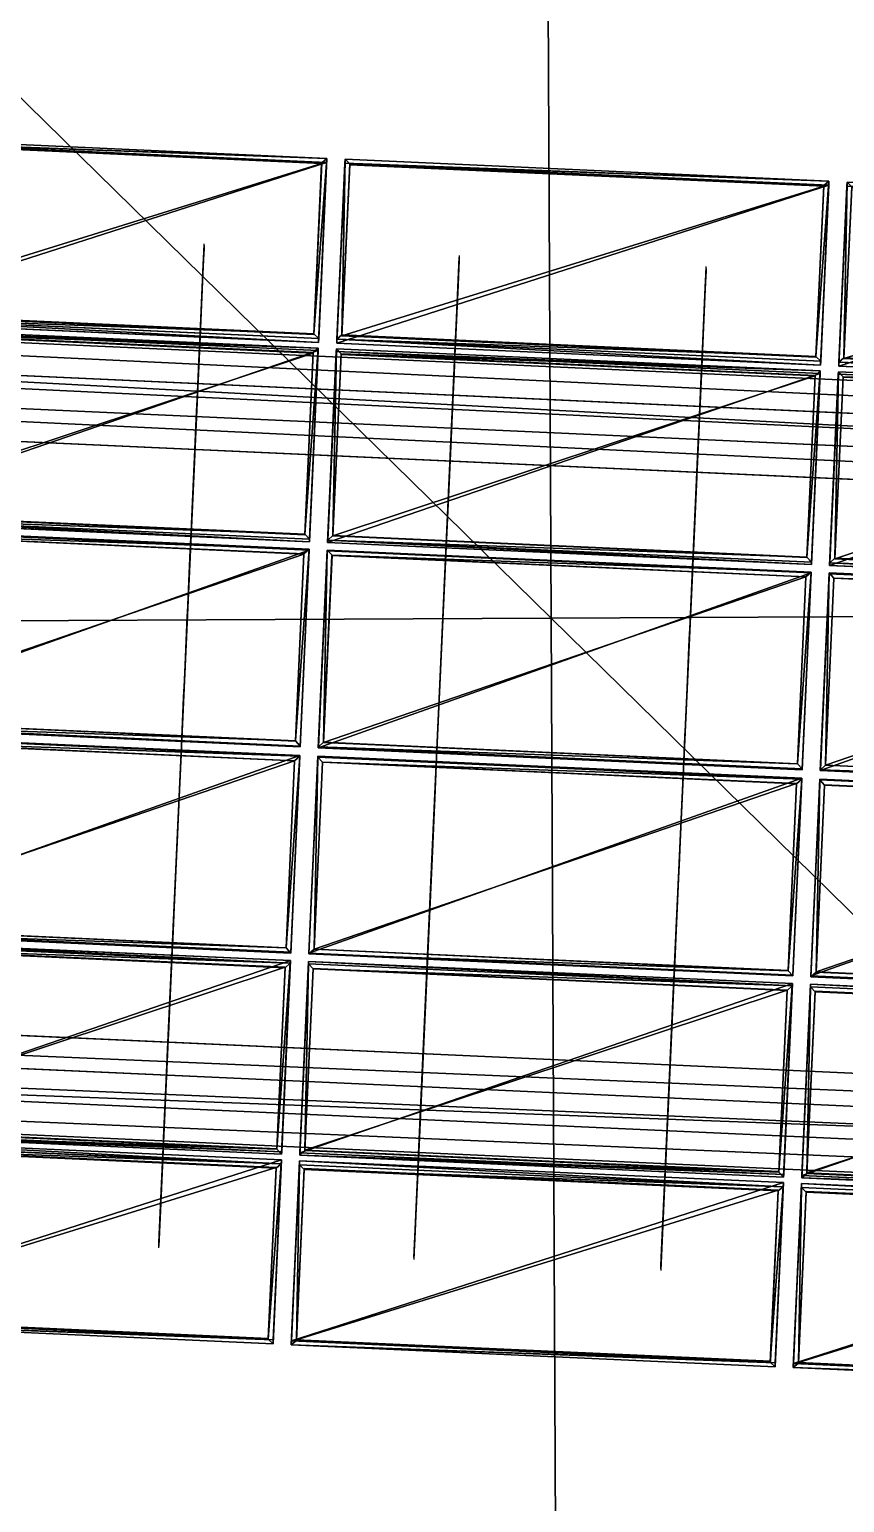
# Model space of a CAD drawing. Extents: x -372 to 678, y -263 to 741.
# Drawn here: x -72.09 to -67.96, y 69.81 to 77.26 of the extents above; entities that cross this region are included whole.
import ezdxf

# ---------------------------------------------------------------- set-up
doc = ezdxf.new("R2010")
doc.units = 0
doc.header["$LTSCALE"] = 0.0254
doc.layers.get('0').update_dxf_attribs({"linetype": 'CONTINUOUS'})
doc.layers.add('LOCATION_SNAPSHOT', color=144, linetype='CONTINUOUS')
doc.layers.add('LOCATION_TERRAIN', color=36, linetype='CONTINUOUS')

# ---------------------------------------------------------------- blocks, each defined once
blk = doc.blocks.new('LOCATION_SNAPSHOT')
at = {"color": 8}
mesh = blk.add_polyface(dxfattribs=at)
corners = [(-369.3084, -262.9446), (369.3059, 262.9472), (-371.8207, 259.3767), (371.8242, -259.3771)]
mesh.append_faces([[corners[k] for k in face] for face in [(0, 1, 2), (1, 0, 3)]], dxfattribs={"vtx0": -1, "color": 8})
blk = doc.blocks.new('LOCATION_TERRAIN')
at = {"color": 8}
mesh = blk.add_polyface(dxfattribs=at)
corners = [(-69.4476, 74.2843, -6.273), (-69.5075, 86.7206, -6.6019), (-82.069, 86.6601, -6.9318)]
mesh.append_faces([[corners[k] for k in face] for face in [(0, 1, 2)]], dxfattribs={"color": 8})
mesh = blk.add_polyface(dxfattribs=at)
corners = [(-56.8861, 74.3448, -5.9795), (-56.946, 86.781, -6.4312), (-69.5075, 86.7206, -6.6019)]
mesh.append_faces([[corners[k] for k in face] for face in [(0, 1, 2)]], dxfattribs={"color": 8})
mesh = blk.add_polyface(dxfattribs=at)
corners = [(-56.8861, 74.3448, -5.9795), (-69.5075, 86.7206, -6.6019), (-69.4476, 74.2843, -6.273)]
mesh.append_faces([[corners[k] for k in face] for face in [(0, 1, 2)]], dxfattribs={"color": 8})
mesh = blk.add_polyface(dxfattribs=at)
corners = [(-69.4476, 74.2843, -6.273), (-82.069, 86.6601, -6.9318), (-82.0091, 74.2238, -6.603)]
mesh.append_faces([[corners[k] for k in face] for face in [(0, 1, 2)]], dxfattribs={"color": 8})
mesh = blk.add_polyface(dxfattribs=at)
corners = [(-69.3877, 61.8481, -6.2227), (-69.4476, 74.2843, -6.273), (-82.0091, 74.2238, -6.603)]
mesh.append_faces([[corners[k] for k in face] for face in [(0, 1, 2)]], dxfattribs={"color": 8})
mesh = blk.add_polyface(dxfattribs=at)
corners = [(-56.8262, 61.9085, -5.7877), (-56.8861, 74.3448, -5.9795), (-69.4476, 74.2843, -6.273)]
mesh.append_faces([[corners[k] for k in face] for face in [(0, 1, 2)]], dxfattribs={"color": 8})
mesh = blk.add_polyface(dxfattribs=at)
corners = [(-56.8262, 61.9085, -5.7877), (-69.4476, 74.2843, -6.273), (-69.3877, 61.8481, -6.2227)]
mesh.append_faces([[corners[k] for k in face] for face in [(0, 1, 2)]], dxfattribs={"color": 8})
mesh = blk.add_polyface(dxfattribs=at)
corners = [(-69.3877, 61.8481, -6.2227), (-82.0091, 74.2238, -6.603), (-81.9492, 61.7876, -6.6289)]
mesh.append_faces([[corners[k] for k in face] for face in [(0, 1, 2)]], dxfattribs={"color": 8})
blk = doc.blocks.new('GROUP_58')
at = {"color": 0}
for p, q in [((63.5636, 0.25, -0.25), (0, 0.25, -0.25)), ((63.5636, 0.25, 0.25), (0, 0.25, 0.25)), ((63.5636, 0.25, 0.25), (0, 0.25, 0.25)), ((63.5636, 0.25, -0.25), (0, 0.25, -0.25)), ((63.5636, 0.0833, -0.25), (0, 0.0833, -0.25)), ((63.5636, 0.0833, -0.25), (0, 0.0833, -0.25)), ((63.5636, 0.0833), (0, 0.0833)), ((63.5636, 0.0833), (0, 0.0833)), ((63.5636, -0.0833), (0, -0.0833)), ((63.5636, -0.0833), (0, -0.0833)), ((63.5636, -0.0833, -0.25), (0, -0.0833, -0.25)), ((63.5636, -0.0833, -0.25), (0, -0.0833, -0.25)), ((63.5636, -0.25, -0.25), (0, -0.25, -0.25)), ((63.5636, -0.25, -0.25), (0, -0.25, -0.25)), ((63.5636, -0.25, 0.25), (0, -0.25, 0.25)), ((63.5636, -0.25, 0.25), (0, -0.25, 0.25))]:
    blk.add_line(p, q, dxfattribs=at)
mesh = blk.add_polyface(dxfattribs=at)
corners = [(0, 0.25, -0.25), (63.5636, 0.0833, -0.25), (0, 0.0833, -0.25), (63.5636, 0.25, -0.25)]
mesh.append_faces([[corners[k] for k in face] for face in [(0, 1, 2), (1, 0, 3)]], dxfattribs={"vtx0": -1, "color": 0})
mesh = blk.add_polyface(dxfattribs=at)
corners = [(63.5636, -0.25, 0.25), (0, 0.25, 0.25), (0, -0.25, 0.25), (63.5636, 0.25, 0.25)]
mesh.append_faces([[corners[k] for k in face] for face in [(0, 1, 2), (1, 0, 3)]], dxfattribs={"vtx0": -1, "color": 0})
mesh = blk.add_polyface(dxfattribs=at)
corners = [(0, 0.25, 0.25), (63.5636, 0.25, -0.25), (0, 0.25, -0.25), (63.5636, 0.25, 0.25)]
mesh.append_faces([[corners[k] for k in face] for face in [(0, 1, 2), (1, 0, 3)]], dxfattribs={"vtx0": -1, "color": 0})
mesh = blk.add_polyface(dxfattribs=at)
corners = [(63.5636, 0.0833), (0, 0.0833, -0.25), (63.5636, 0.0833, -0.25), (0, 0.0833)]
mesh.append_faces([[corners[k] for k in face] for face in [(0, 1, 2), (1, 0, 3)]], dxfattribs={"vtx0": -1, "color": 0})
mesh = blk.add_polyface(dxfattribs=at)
corners = [(0, 0.0833), (63.5636, -0.0833), (0, -0.0833), (63.5636, 0.0833)]
mesh.append_faces([[corners[k] for k in face] for face in [(0, 1, 2), (1, 0, 3)]], dxfattribs={"vtx0": -1, "color": 0})
mesh = blk.add_polyface(dxfattribs=at)
corners = [(0, -0.0833), (63.5636, -0.0833, -0.25), (0, -0.0833, -0.25), (63.5636, -0.0833)]
mesh.append_faces([[corners[k] for k in face] for face in [(0, 1, 2), (1, 0, 3)]], dxfattribs={"vtx0": -1, "color": 0})
mesh = blk.add_polyface(dxfattribs=at)
corners = [(0, -0.0833, -0.25), (63.5636, -0.25, -0.25), (0, -0.25, -0.25), (63.5636, -0.0833, -0.25)]
mesh.append_faces([[corners[k] for k in face] for face in [(0, 1, 2), (1, 0, 3)]], dxfattribs={"vtx0": -1, "color": 0})
mesh = blk.add_polyface(dxfattribs=at)
corners = [(63.5636, -0.25, 0.25), (0, -0.25, -0.25), (63.5636, -0.25, -0.25), (0, -0.25, 0.25)]
mesh.append_faces([[corners[k] for k in face] for face in [(0, 1, 2), (1, 0, 3)]], dxfattribs={"vtx0": -1, "color": 0})
blk = doc.blocks.new('GROUP60_24')
at = {"color": 9}
blk.add_blockref('GROUP_58', (0, 0), dxfattribs=at)
blk = doc.blocks.new('GROUP59_5')
at = {"color": 0}
blk.add_blockref('GROUP60_24', (0, 0), dxfattribs=at)
blk = doc.blocks.new('GROUP_88')
at = {"color": 0}
for p, q in [((63.5636, 0.25, -0.25), (0, 0.25, -0.25)), ((63.5636, 0.25, 0.25), (0, 0.25, 0.25)), ((63.5636, 0.25, 0.25), (0, 0.25, 0.25)), ((63.5636, 0.25, -0.25), (0, 0.25, -0.25)), ((63.5636, 0.0833, -0.25), (0, 0.0833, -0.25)), ((63.5636, 0.0833, -0.25), (0, 0.0833, -0.25)), ((63.5636, 0.0833), (0, 0.0833)), ((63.5636, 0.0833), (0, 0.0833)), ((63.5636, -0.0833), (0, -0.0833)), ((63.5636, -0.0833), (0, -0.0833)), ((63.5636, -0.0833, -0.25), (0, -0.0833, -0.25)), ((63.5636, -0.0833, -0.25), (0, -0.0833, -0.25)), ((63.5636, -0.25, -0.25), (0, -0.25, -0.25)), ((63.5636, -0.25, -0.25), (0, -0.25, -0.25)), ((63.5636, -0.25, 0.25), (0, -0.25, 0.25)), ((63.5636, -0.25, 0.25), (0, -0.25, 0.25))]:
    blk.add_line(p, q, dxfattribs=at)
mesh = blk.add_polyface(dxfattribs=at)
corners = [(63.5636, 0.25, -0.25), (0, 0.0833, -0.25), (0, 0.25, -0.25), (63.5636, 0.0833, -0.25)]
mesh.append_faces([[corners[k] for k in face] for face in [(0, 1, 2), (1, 0, 3)]], dxfattribs={"vtx0": -1, "color": 0})
mesh = blk.add_polyface(dxfattribs=at)
corners = [(0, -0.25, 0.25), (63.5636, 0.25, 0.25), (0, 0.25, 0.25), (63.5636, -0.25, 0.25)]
mesh.append_faces([[corners[k] for k in face] for face in [(0, 1, 2), (1, 0, 3)]], dxfattribs={"vtx0": -1, "color": 0})
mesh = blk.add_polyface(dxfattribs=at)
corners = [(0, 0.25, 0.25), (63.5636, 0.25, -0.25), (0, 0.25, -0.25), (63.5636, 0.25, 0.25)]
mesh.append_faces([[corners[k] for k in face] for face in [(0, 1, 2), (1, 0, 3)]], dxfattribs={"vtx0": -1, "color": 0})
mesh = blk.add_polyface(dxfattribs=at)
corners = [(63.5636, 0.0833), (0, 0.0833, -0.25), (63.5636, 0.0833, -0.25), (0, 0.0833)]
mesh.append_faces([[corners[k] for k in face] for face in [(0, 1, 2), (1, 0, 3)]], dxfattribs={"vtx0": -1, "color": 0})
mesh = blk.add_polyface(dxfattribs=at)
corners = [(63.5636, 0.0833), (0, -0.0833), (0, 0.0833), (63.5636, -0.0833)]
mesh.append_faces([[corners[k] for k in face] for face in [(0, 1, 2), (1, 0, 3)]], dxfattribs={"vtx0": -1, "color": 0})
mesh = blk.add_polyface(dxfattribs=at)
corners = [(0, -0.0833), (63.5636, -0.0833, -0.25), (0, -0.0833, -0.25), (63.5636, -0.0833)]
mesh.append_faces([[corners[k] for k in face] for face in [(0, 1, 2), (1, 0, 3)]], dxfattribs={"vtx0": -1, "color": 0})
mesh = blk.add_polyface(dxfattribs=at)
corners = [(63.5636, -0.0833, -0.25), (0, -0.25, -0.25), (0, -0.0833, -0.25), (63.5636, -0.25, -0.25)]
mesh.append_faces([[corners[k] for k in face] for face in [(0, 1, 2), (1, 0, 3)]], dxfattribs={"vtx0": -1, "color": 0})
mesh = blk.add_polyface(dxfattribs=at)
corners = [(63.5636, -0.25, 0.25), (0, -0.25, -0.25), (63.5636, -0.25, -0.25), (0, -0.25, 0.25)]
mesh.append_faces([[corners[k] for k in face] for face in [(0, 1, 2), (1, 0, 3)]], dxfattribs={"vtx0": -1, "color": 0})
blk = doc.blocks.new('GROUP60_27')
at = {"color": 9}
blk.add_blockref('GROUP_88', (0, 0), dxfattribs=at)
blk = doc.blocks.new('GROUP59_6')
at = {"color": 0}
blk.add_blockref('GROUP60_27', (0, 0), dxfattribs=at)
blk = doc.blocks.new('SOLAR_PANEL_1')
at = {"color": 0}
for p, q in [((0, 0.025), (0, 2.475)), ((0, 2.475), (1, 2.475)), ((0, 2.475), (1, 2.475)), ((0, 2.475), (0, 2.475, 0.05)), ((0, 2.475, 0.05), (1, 2.475, 0.05)), ((0, 0.025), (0, 2.475)), ((0, 0.025, 0.05), (0, 2.475, 0.05)), ((0, 2.475), (0, 2.475, 0.05)), ((0, 2.475, 0.05), (1, 2.475, 0.05)), ((0, 0.025, 0.05), (0, 2.475, 0.05)), ((1, 2.475), (1, 0.025)), ((1, 2.475), (1, 0.025)), ((1, 2.475), (1, 2.475, 0.05)), ((1, 2.475, 0.05), (1, 0.025, 0.05)), ((1, 2.475), (1, 2.475, 0.05)), ((1, 2.475, 0.05), (1, 0.025, 0.05)), ((0.975, 2.45, 0.05), (0.025, 2.45, 0.05)), ((0.025, 2.45, 0.05), (0.025, 0.05, 0.05)), ((0.975, 2.45, 0.05), (0.025, 2.45, 0.05)), ((0.025, 2.45, 0.05), (0.025, 2.45, 0.04)), ((0.975, 2.45, 0.04), (0.025, 2.45, 0.04)), ((0.025, 2.45, 0.05), (0.025, 0.05, 0.05)), ((0.025, 2.45, 0.04), (0.025, 0.05, 0.04)), ((0.025, 2.45, 0.05), (0.025, 2.45, 0.04)), ((0.025, 2.45, 0.04), (0.025, 0.05, 0.04)), ((0.975, 2.45, 0.04), (0.025, 2.45, 0.04)), ((0.975, 0.05, 0.05), (0.975, 2.45, 0.05)), ((0.975, 2.45, 0.05), (0.975, 2.45, 0.04)), ((0.975, 0.05, 0.05), (0.975, 2.45, 0.05)), ((0.975, 2.45, 0.05), (0.975, 2.45, 0.04)), ((0.975, 0.05, 0.04), (0.975, 2.45, 0.04)), ((0.975, 0.05, 0.04), (0.975, 2.45, 0.04)), ((1, 0.025), (0, 0.025)), ((0, 0.025), (0, 0.025, 0.05)), ((1, 0.025), (0, 0.025)), ((1, 0.025, 0.05), (0, 0.025, 0.05)), ((0, 0.025), (0, 0.025, 0.05)), ((1, 0.025, 0.05), (0, 0.025, 0.05)), ((0.025, 0.05, 0.05), (0.975, 0.05, 0.05)), ((0.025, 0.05, 0.05), (0.025, 0.05, 0.04)), ((0.025, 0.05, 0.05), (0.975, 0.05, 0.05)), ((0.025, 0.05, 0.04), (0.975, 0.05, 0.04)), ((0.025, 0.05, 0.05), (0.025, 0.05, 0.04)), ((0.025, 0.05, 0.04), (0.975, 0.05, 0.04)), ((0.975, 0.05, 0.05), (0.975, 0.05, 0.04)), ((0.975, 0.05, 0.05), (0.975, 0.05, 0.04)), ((1, 0.025), (1, 0.025, 0.05)), ((1, 0.025), (1, 0.025, 0.05))]:
    blk.add_line(p, q, dxfattribs=at)
mesh = blk.add_polyface(dxfattribs=at)
corners = [(0, 2.475), (1, 0.025), (0, 0.025), (1, 2.475)]
mesh.append_faces([[corners[k] for k in face] for face in [(0, 1, 2), (1, 0, 3)]], dxfattribs={"vtx0": -1, "color": 0})
mesh = blk.add_polyface(dxfattribs=at)
corners = [(0, 2.475, 0.05), (1, 2.475), (0, 2.475), (1, 2.475, 0.05)]
mesh.append_faces([[corners[k] for k in face] for face in [(0, 1, 2), (1, 0, 3)]], dxfattribs={"vtx0": -1, "color": 0})
mesh = blk.add_polyface(dxfattribs=at)
corners = [(0, 2.475, 0.05), (0, 0.025), (0, 0.025, 0.05), (0, 2.475)]
mesh.append_faces([[corners[k] for k in face] for face in [(0, 1, 2), (1, 0, 3)]], dxfattribs={"vtx0": -1, "color": 0})
mesh = blk.add_polyface(dxfattribs=at)
corners = [(0, 0.025, 0.05), (0.025, 0.05, 0.05), (0, 2.475, 0.05), (1, 0.025, 0.05), (0.975, 0.05, 0.05), (0.975, 2.45, 0.05), (0.025, 2.45, 0.05), (1, 2.475, 0.05)]
mesh.append_faces([[corners[k] for k in face] for face in [(0, 1, 2), (1, 3, 4), (4, 3, 5), (2, 6, 7), (6, 2, 1), (7, 5, 3)]], dxfattribs={"vtx0": -1, "vtx1": -1, "color": 0})
mesh.append_faces([[corners[k] for k in face] for face in [(1, 0, 3), (7, 6, 5)]], dxfattribs={"vtx0": -1, "vtx2": -1, "color": 0})
mesh = blk.add_polyface(dxfattribs=at)
corners = [(1, 2.475), (1, 0.025, 0.05), (1, 0.025), (1, 2.475, 0.05)]
mesh.append_faces([[corners[k] for k in face] for face in [(0, 1, 2), (1, 0, 3)]], dxfattribs={"vtx0": -1, "color": 0})
mesh = blk.add_polyface(dxfattribs=at)
corners = [(0.975, 2.45, 0.05), (0.025, 2.45, 0.04), (0.975, 2.45, 0.04), (0.025, 2.45, 0.05)]
mesh.append_faces([[corners[k] for k in face] for face in [(0, 1, 2), (1, 0, 3)]], dxfattribs={"vtx0": -1, "color": 0})
mesh = blk.add_polyface(dxfattribs=at)
corners = [(0.025, 2.45, 0.04), (0.025, 0.05, 0.05), (0.025, 0.05, 0.04), (0.025, 2.45, 0.05)]
mesh.append_faces([[corners[k] for k in face] for face in [(0, 1, 2), (1, 0, 3)]], dxfattribs={"vtx0": -1, "color": 0})
at = {"color": 153}
mesh = blk.add_polyface(dxfattribs=at)
corners = [(0.975, 0.05, 0.04), (0.025, 2.45, 0.04), (0.025, 0.05, 0.04), (0.975, 2.45, 0.04)]
mesh.append_faces([[corners[k] for k in face] for face in [(0, 1, 2), (1, 0, 3)]], dxfattribs={"vtx0": -1, "color": 153})
at = {"color": 0}
mesh = blk.add_polyface(dxfattribs=at)
corners = [(0.975, 2.45, 0.05), (0.975, 0.05, 0.04), (0.975, 0.05, 0.05), (0.975, 2.45, 0.04)]
mesh.append_faces([[corners[k] for k in face] for face in [(0, 1, 2), (1, 0, 3)]], dxfattribs={"vtx0": -1, "color": 0})
mesh = blk.add_polyface(dxfattribs=at)
corners = [(1, 0.025), (0, 0.025, 0.05), (0, 0.025), (1, 0.025, 0.05)]
mesh.append_faces([[corners[k] for k in face] for face in [(0, 1, 2), (1, 0, 3)]], dxfattribs={"vtx0": -1, "color": 0})
mesh = blk.add_polyface(dxfattribs=at)
corners = [(0.025, 0.05, 0.04), (0.975, 0.05, 0.05), (0.975, 0.05, 0.04), (0.025, 0.05, 0.05)]
mesh.append_faces([[corners[k] for k in face] for face in [(0, 1, 2), (1, 0, 3)]], dxfattribs={"vtx0": -1, "color": 0})
blk = doc.blocks.new('SOLAR_PANEL_STRUCTURE')
at = {"color": 0}
for p, q in [((5.0137, 0, -0.0089), (2.9803, 0, -0.0089)), ((2.9803, 0, 0.0311), (3.4565, 0, 0.0311)), ((3.4565, 0, 0.0311), (2.9803, 0, 0.716)), ((3.021, 0, 0.7275), (3.4958, 0, 0.0447)), ((3.4958, 0, 0.0447), (3.9705, 0, 0.6472)), ((4.0088, 0, 0.6311), (3.536, 0, 0.0311)), ((3.536, 0, 0.0311), (4.4568, 0, 0.0311)), ((4.4568, 0, 0.0311), (4.0088, 0, 0.6311)), ((4.0593, 0, 0.6304), (4.5005, 0, 0.0393)), ((4.5005, 0, 0.0393), (4.9642, 0, 0.3962)), ((4.5554, 0, 0.0311), (4.9889, 0, 0.0311)), ((4.9889, 0, 0.3647), (4.5554, 0, 0.0311)), ((4.9889, 0, 0.0311), (4.9889, 0, 0.3647)), ((5.4167, 0, 0.2003), (5.0137, 0, -0.0089)), ((5.0289, 0, 0.3744), (5.0289, 0, 0.044)), ((5.0289, 0, 0.044), (5.3701, 0, 0.2212)), ((5.4963, 0, 0.1646), (5.5126, 0, 0.2011))]:
    blk.add_line(p, q, dxfattribs=at)
at = {"color": 0, "extrusion": (4.81162e-16, 1, -7.04887e-16)}
blk.add_arc((-2.9803, -5.3738), 6.1449, 90, 114.4293, dxfattribs=at)
at = {"color": 0}
mesh = blk.add_polyface(dxfattribs=at)
corners = [(4.4568, 0, 0.0311), (4.5554, 0, 0.0311), (3.536, 0, 0.0311), (4.5005, 0, 0.0393), (4.9889, 0, 0.3647), (4.9642, 0, 0.3962), (5.0289, 0, 0.3744), (4.0088, 0, 0.6311), (4.0593, 0, 0.6304), (3.4958, 0, 0.0447), (3.9705, 0, 0.6472), (3.4565, 0, 0.0311), (2.9803, 0, 0.716), (3.021, 0, 0.7275), (2.9803, 0, 0.7711), (5.0137, 0, -0.0089), (5.0289, 0, 0.044), (5.4167, 0, 0.2003), (4.9889, 0, 0.0311), (2.9803, 0, -0.0089), (5.3701, 0, 0.2212), (5.5126, 0, 0.2011), (5.0155, 0, 0.4243), (4.0126, 0, 0.6838), (5.4963, 0, 0.1646), (2.9803, 0, 0.0311)]
mesh.append_faces([[corners[k] for k in face] for face in [(0, 1, 2), (1, 3, 4), (7, 3, 0), (3, 7, 8), (9, 12, 13), (15, 16, 17), (18, 2, 1), (21, 20, 22), (22, 8, 23), (23, 13, 14), (4, 16, 18), (16, 4, 6)]], dxfattribs={"vtx0": -1, "vtx1": -1, "color": 0})
mesh.append_faces([[corners[k] for k in face] for face in [(1, 0, 3), (4, 5, 6), (11, 9, 2), (16, 15, 18), (18, 19, 11), (18, 11, 2), (17, 20, 21), (22, 6, 5), (23, 8, 7), (23, 7, 10)]], dxfattribs={"vtx0": -1, "vtx1": -1, "vtx2": -1, "color": 0})
mesh.append_faces([[corners[k] for k in face] for face in [(4, 3, 5), (9, 7, 2), (7, 9, 10), (9, 11, 12), (13, 12, 14), (18, 15, 19), (17, 16, 20), (22, 20, 6), (22, 5, 8), (23, 10, 13)]], dxfattribs={"vtx0": -1, "vtx2": -1, "color": 0})
mesh.append_faces([[corners[k] for k in face] for face in [(25, 11, 19)]], dxfattribs={"vtx1": -1, "color": 0})
mesh.append_faces([[corners[k] for k in face] for face in [(21, 24, 17)]], dxfattribs={"vtx2": -1, "color": 0})
blk = doc.blocks.new('GROUP0_4')
at = {"color": 0, "extrusion": (-0.411361, -5.15876e-17, 0.911472), "rotation": 90.00000000000011}
blk.add_blockref('SOLAR_PANEL_1', (1.25, -4.205, 2.1818), dxfattribs=at)
at = {"color": 0, "extrusion": (-0.251634, -1.95439e-17, 0.967823), "rotation": 90.00000000000001}
blk.add_blockref('SOLAR_PANEL_1', (1.25, -3.4844, 1.6133), dxfattribs=at)
at = {"color": 0, "extrusion": (-0.084688, 3.20437e-17, 0.996408), "rotation": 90.00000000000004}
blk.add_blockref('SOLAR_PANEL_1', (1.25, -2.6781, 1.1745), dxfattribs=at)
at = {"color": 0, "extrusion": (0.084688, -2.46519e-32, 0.996408), "rotation": 270.0000000000001}
blk.add_blockref('SOLAR_PANEL_1', (-1.25, 1.8093, 0.8781), dxfattribs=at)
at = {"color": 0, "extrusion": (0.251634, -1.95439e-17, 0.967823), "rotation": 270}
blk.add_blockref('SOLAR_PANEL_1', (-1.25, 0.903, 0.7326), dxfattribs=at)
at = {"color": 0, "extrusion": (0.411361, -1.95439e-17, 0.911472), "rotation": 270}
blk.add_blockref('SOLAR_PANEL_1', (-1.25, -0.0149, 0.7421), dxfattribs=at)
at = {"color": 9, "rotation": 180}
for p in [(1.2303, 0.625, 0.2589), (1.2303, -0.625, 0.2589)]:
    blk.add_blockref('SOLAR_PANEL_STRUCTURE', p, dxfattribs=at)
at = {"color": 9}
for p in [(-4.7303, 0.625, 0.2589), (-4.7303, -0.625, 0.2589)]:
    blk.add_blockref('SOLAR_PANEL_STRUCTURE', p, dxfattribs=at)
blk = doc.blocks.new('GROUP93_1')
at = {"color": 0, "rotation": 270}
for p in [(24.1891, 1.2349, 8), (26.7311, 1.2349, 8), (29.2732, 1.2349, 8)]:
    blk.add_blockref('GROUP0_4', p, dxfattribs=at)

msp = doc.modelspace()

# ---------------------------------------------------------------- block references
at = {"color": 0, "rotation": 177.4}
for name, p in [('GROUP93_1', (-42.5635, 75.3209, -5.3876)), ('GROUP59_5', (-33.7648, 73.6852, 2.6124)), ('GROUP59_6', (-33.9236, 70.1888, 2.6124))]:
    msp.add_blockref(name, p, dxfattribs=at)
at = {"layer": 'LOCATION_SNAPSHOT', "color": 0}
msp.add_blockref('LOCATION_SNAPSHOT', (0, 0), dxfattribs=at)
at = {"layer": 'LOCATION_TERRAIN', "color": 0}
msp.add_blockref('LOCATION_TERRAIN', (0, 0), dxfattribs=at)

doc.saveas('drawing.dxf')
